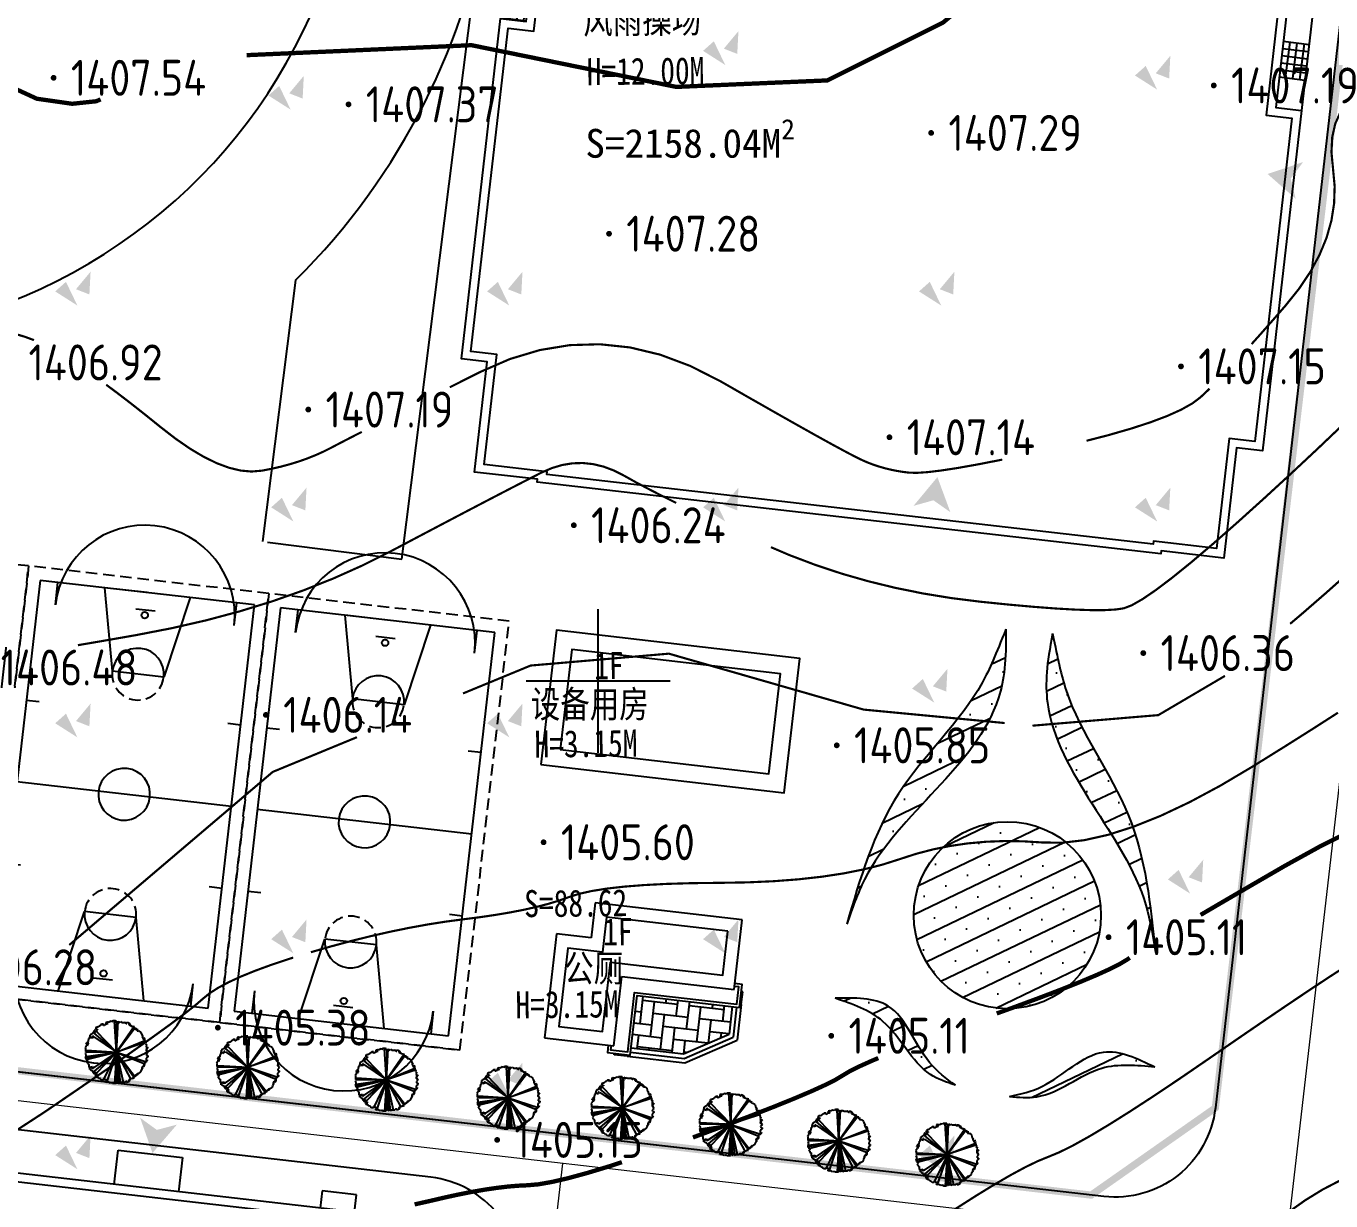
# Model space of a CAD drawing. Extents: x -2226 to 12369489, y -12501589 to 2275.
# Drawn here: x 5663692.3 to 5663782.9, y -6547943.5 to -6547861.9 of the extents above; entities that cross this region are included whole.
import ezdxf
from ezdxf.enums import TextEntityAlignment as Align

# ---------------------------------------------------------------- set-up
doc = ezdxf.new("R2010")
doc.units = 0
doc.header["$LTSCALE"] = 1000
doc.header["$MEASUREMENT"] = 0
doc.linetypes.add('DASHDOT2', pattern=[0.5, 0.25, -0.125, 0, -0.125])
doc.linetypes.add('DASHED', pattern=[1.2, 0.8, -0.4])
doc.layers.get('0').update_dxf_attribs({"linetype": 'CONTINUOUS'})
for name, color, linetype in [('0-road', 33, 'CONTINUOUS'), ('0-tree', 93, 'CONTINUOUS'), ('003规划景观', 90, 'CONTINUOUS'), ('GN-草地', 7, 'CONTINUOUS'), ('JZ', 2, 'CONTINUOUS'), ('PUB_DIM', 3, 'CONTINUOUS'), ('PUB_TEXT', 7, 'CONTINUOUS'), ('WALL', 2, 'CONTINUOUS'), ('体育块', 117, 'CONTINUOUS'), ('台阶', 33, 'CONTINUOUS'), ('周边地形图', 8, 'CONTINUOUS'), ('围栏', 7, 'CONTINUOUS'), ('建筑轮廓', 2, 'CONTINUOUS'), ('规划道路', 7, 'CONTINUOUS'), ('车行道', 5, 'CONTINUOUS'), ('铺地', 25, 'CONTINUOUS')]:
    doc.layers.add(name, color=color, linetype=linetype)
doc.layers.add('道路红线', color=1, linetype='CONTINUOUS', lineweight=0)
doc.styles.add('HT', font='simhei.ttf', dxfattribs={"width": 0.8})
doc.styles.get("Standard").update_dxf_attribs({"font": 'GBENOR', "bigfont": 'GBCBIG'})
doc.linetypes.add('FENCELINE2', pattern='A,0.25,-0.1,[132,ltypeshp.shx,S=0.1,R=0,X=-0.1,Y=0],-0.1,1', length=1.45)
pattern_1 = [(25.637433357, (3739846.3389, -10710123.4352), (-0.7212148999, 1.50277121803), []), (25.637433357, (3739847.4509, -10710123.826), (-0.7212148999, 1.50277121803), [0, -1.666875])]

# ---------------------------------------------------------------- blocks, each defined once
blk = doc.blocks.new('gc090')
for points in [[(1.067, 1.447, 0, 1, 0), (0.52, 0.049, 1, 1, 0)], [(-1.016, 0.411, 1, 0, 0), (0.151, -0.902, 0, 0, 0)]]:
    blk.add_lwpolyline(points, format="xyseb")
blk = doc.blocks.new('WERRWW')
at = {"layer": '体育块', "color": 95}
for p, q in [((4883255, -5521972), (4883255, -5351963)), ((4873495, -5503673), (4873495, -5521972)), ((4873845, -5521972), (4883255, -5521972))]:
    blk.add_line(p, q, dxfattribs=at)
for radius, end in [(47658, 321.98699), (37898, 0.17542)]:
    blk.add_arc((4835947, -5474323), radius, 179.82458, end, dxfattribs=at)
blk = doc.blocks.new('AWWEEE')
at = {"layer": 'WALL', "color": 6, "ltscale": 10}
for p, q in [((3857877, -5594772), (3857877, -5593572)), ((3857877, -5593572), (3859977, -5593572)), ((3859977, -5593572), (3859977, -5594772)), ((3841077, -5603772), (3839877, -5603772)), ((3839877, -5603772), (3839877, -5606172)), ((3839877, -5606172), (3841077, -5606172)), ((3838677, -5620572), (3838677, -5616072)), ((3838677, -5616072), (3841077, -5616072)), ((3841077, -5620572), (3838677, -5620572))]:
    blk.add_line(p, q, dxfattribs=at)
at = {"layer": 'WALL', "ltscale": 10}
for points in [[(3841077, -5628972), (3866877, -5628972), (3866877, -5594772), (3841077, -5594772)], [(3841677, -5628372), (3866277, -5628372), (3866277, -5595372), (3841677, -5595372)]]:
    blk.add_lwpolyline(points, close=True, dxfattribs=at)
at = {"layer": 'WALL', "color": 6, "ltscale": 10}
blk.add_lwpolyline([(3866877, -5611572), (3868077, -5611572), (3868077, -5613972), (3866877, -5613972)], dxfattribs=at)
blk = doc.blocks.new('SSS')
at = {"layer": '体育块', "color": 7, "linetype": 'DASHED'}
for p, q in [((4171692, -5454047), (4167957, -5483814)), ((4188361, -5456139), (4171692, -5454047)), ((4184626, -5485905), (4188361, -5456139)), ((4184626, -5485905), (4167957, -5483814)), ((4167957, -5483814), (4184626, -5485905))]:
    blk.add_line(p, q, dxfattribs=at)
at = {"layer": '体育块', "color": 7, "linetype": 'ByBlock'}
for p, q in [((4172473, -5455052), (4168962, -5483033)), ((4187356, -5456920), (4172473, -5455052)), ((4183845, -5484900), (4187356, -5456920)), ((4179095, -5457092), (4180435, -5457260)), ((4180991, -5461866), (4177419, -5461417)), ((4172320, -5463499), (4171427, -5463387)), ((4186310, -5465254), (4185417, -5465142)), ((4185601, -5470910), (4170717, -5469042)), ((4170008, -5474698), (4170901, -5474810)), ((4183998, -5476453), (4184891, -5476565)), ((4178899, -5478535), (4175327, -5478087)), ((4168962, -5483033), (4183845, -5484900)), ((4175883, -5482692), (4177223, -5482860))]:
    blk.add_line(p, q, dxfattribs=at)
at = {"layer": '体育块', "color": 7}
for p, q in [((4173517, -5456770), (4173713, -5455208)), ((4179914, -5455986), (4176938, -5455612)), ((4176938, -5455612), (4177419, -5461417)), ((4182891, -5456359), (4180991, -5461866)), ((4185920, -5458327), (4186116, -5456764)), ((4173427, -5483593), (4175327, -5478087)), ((4179380, -5484340), (4178899, -5478535)), ((4170398, -5481625), (4170202, -5483188)), ((4182801, -5483182), (4182605, -5484745))]:
    blk.add_line(p, q, dxfattribs=at)
at = {"layer": '体育块', "color": 7, "linetype": 'ByBlock'}
for centre in [(4179718, -5457549), (4176600, -5482404)]:
    blk.add_circle(centre, 225, dxfattribs=at)
at = {"layer": '体育块', "color": 7}
for centre, start, end in [((4179718, -5457549), 172.84804, 352.84804), ((4176600, -5482404), 352.84804, 172.84804)]:
    blk.add_arc(centre, 6250, start, end, dxfattribs=at)
at = {"layer": '体育块', "color": 7, "linetype": 'DASHED'}
for centre, start, end in [((4179205, -5461641), 352.84804, 172.84804), ((4177113, -5478311), 172.84804, 352.84804)]:
    blk.add_arc(centre, 1800, start, end, dxfattribs=at)
at = {"layer": '体育块', "color": 7, "linetype": 'ByBlock'}
for centre, start, end in [((4179205, -5461641), 172.84804, 352.84804), ((4178159, -5469976), 82.84804, 262.84804), ((4178159, -5469976), 262.84804, 82.84804), ((4177113, -5478311), 352.84804, 172.84804)]:
    blk.add_arc(centre, 1800, start, end, dxfattribs=at)
blk = doc.blocks.new('SEERRR')
at = {"layer": 'JZ'}
for p, q in [((4674631, -5888671), (4664341, -5888671)), ((4664341, -5888671), (4664341, -5891101)), ((4674631, -5893531), (4674631, -5888671)), ((4664341, -5891101), (4661911, -5891101)), ((4661911, -5891101), (4661911, -5898391)), ((4666771, -5898391), (4666771, -5893531)), ((4666771, -5893531), (4674631, -5893531)), ((4661911, -5898391), (4666771, -5898391))]:
    blk.add_line(p, q, dxfattribs=at)
at = {"layer": 'JZ', "linetype": 'Continuous'}
blk.add_line((4666771, -5894731), (4666777, -5894731), dxfattribs=at)
at = {"layer": 'JZ', "flags": 128}
blk.add_lwpolyline([(4673731, -5889571), (4665241, -5889571), (4665241, -5892001), (4662811, -5892001), (4662811, -5897491), (4665871, -5897491), (4665871, -5892631), (4673731, -5892631)], close=True, dxfattribs=at)
for points in [[(4666371, -5898391), (4666371, -5898891), (4667971, -5898891), (4667971, -5894731), (4675131, -5894731), (4675131, -5893131), (4674631, -5893131)], [(4666571, -5898391), (4666571, -5898691), (4667771, -5898691), (4667771, -5894531), (4674931, -5894531), (4674931, -5893331), (4674631, -5893331)]]:
    blk.add_lwpolyline(points, dxfattribs=at)
at = {"layer": '台阶', "linetype": 'Continuous', "ltscale": 5}
for p, q in [((4675231, -5893631), (4675131, -5893631)), ((4675231, -5893831), (4675131, -5893831)), ((4666871, -5898991), (4666871, -5898891)), ((4667071, -5898991), (4667071, -5898891))]:
    blk.add_line(p, q, dxfattribs=at)
at = {"layer": '铺地', "linetype": 'Continuous'}
for p, q in [((4675231, -5894531), (4675231, -5893631)), ((4675231, -5894531), (4675231, -5897006)), ((4674631, -5894731), (4674631, -5896659)), ((4674931, -5894731), (4674931, -5896833)), ((4667771, -5898991), (4666871, -5898991)), ((4667771, -5898991), (4671792, -5898991)), ((4667971, -5898391), (4671631, -5898391)), ((4667971, -5898691), (4671711, -5898691))]:
    blk.add_line(p, q, dxfattribs=at)
at = {"layer": '铺地', "linetype": 'Continuous', "ltscale": 5}
for p, q in [((4666777, -5894210), (4666771, -5894210)), ((4668403, -5896648), (4668403, -5894731)), ((4670841, -5895023), (4668403, -5895023)), ((4669215, -5897461), (4669215, -5895023)), ((4670028, -5895023), (4670028, -5894731)), ((4670841, -5895835), (4670841, -5894731)), ((4671654, -5896648), (4671654, -5894731)), ((4674092, -5895023), (4671654, -5895023)), ((4672467, -5897461), (4672467, -5895023)), ((4673279, -5895023), (4673279, -5894731)), ((4674092, -5895835), (4674092, -5894731)), ((4668403, -5895835), (4667971, -5895835)), ((4671654, -5895835), (4669215, -5895835)), ((4670028, -5898274), (4670028, -5895835)), ((4674631, -5895835), (4672467, -5895835)), ((4673279, -5897440), (4673279, -5895835)), ((4669215, -5896648), (4667971, -5896648)), ((4672467, -5896648), (4670028, -5896648)), ((4670841, -5898391), (4670841, -5896648)), ((4671631, -5898391), (4674631, -5896659)), ((4671711, -5898691), (4674931, -5896833)), ((4671792, -5898991), (4675231, -5897006)), ((4674631, -5896648), (4673279, -5896648)), ((4674092, -5896970), (4674092, -5896648)), ((4666777, -5897461), (4666771, -5897461)), ((4670028, -5897461), (4667971, -5897461)), ((4668403, -5898391), (4668403, -5897461)), ((4670841, -5898274), (4668403, -5898274)), ((4669215, -5898391), (4669215, -5898274)), ((4673242, -5897461), (4670841, -5897461)), ((4671654, -5898378), (4671654, -5897461)), ((4671835, -5898274), (4671654, -5898274))]:
    blk.add_line(p, q, dxfattribs=at)
blk = doc.blocks.new('wqeqweq')
at = {"layer": '0-tree', "color": 76}
for p, q in [((163492, -122352), (163430, -122465)), ((163533, -122269), (163492, -122352)), ((163513, -122372), (163585, -122331)), ((163585, -122259), (163533, -122269)), ((163533, -122455), (163647, -122279)), ((163585, -122331), (163585, -122259)), ((163647, -122352), (163595, -122362)), ((163647, -122104), (163626, -122207)), ((163626, -122207), (163647, -122166)), ((163688, -122042), (163647, -122104)), ((163647, -122166), (163709, -122176)), ((163647, -122279), (165084, -123763)), ((163730, -122290), (163647, -122352)), ((163761, -122228), (163657, -122238)), ((163657, -122238), (163657, -122269)), ((163657, -122269), (163657, -122290)), ((163657, -122290), (163730, -122290)), ((163761, -122042), (163688, -122042)), ((163709, -122176), (163771, -122187)), ((163812, -122021), (163761, -122042)), ((163771, -122187), (163761, -122228)), ((163905, -121939), (163812, -122021)), ((163967, -121939), (163905, -121939)), ((164050, -121836), (163967, -121908)), ((163967, -121908), (163967, -121939)), ((164143, -121836), (164050, -121836)), ((164184, -121836), (164143, -121836)), ((164163, -121856), (164184, -121836)), ((164174, -121929), (164163, -121856)), ((164246, -121918), (164174, -121929)), ((164266, -121877), (164246, -121918)), ((164380, -121836), (164266, -121877)), ((164421, -121681), (164339, -121702)), ((164339, -121702), (164339, -121784)), ((164339, -121784), (164390, -121784)), ((164421, -121856), (164380, -121836)), ((164390, -121784), (164411, -121753)), ((164411, -121753), (164442, -121815)), ((164483, -121702), (164421, -121681)), ((164442, -121815), (164421, -121825)), ((164421, -121825), (164421, -121856)), ((164545, -121691), (164483, -121702)), ((164638, -121629), (164545, -121691)), ((164741, -121650), (164638, -121629)), ((164762, -121681), (164741, -121650)), ((164803, -121609), (164762, -121681)), ((164855, -121598), (164803, -121609)), ((164979, -121598), (164855, -121598)), ((165084, -123763), (164948, -121609)), ((164948, -121609), (164969, -121650)), ((164969, -121650), (165031, -121660)), ((165062, -121609), (164979, -121598)), ((165031, -121660), (165062, -121691)), ((165041, -121640), (165062, -121609)), ((165041, -121691), (165041, -121640)), ((165092, -121681), (165041, -121691)), ((165062, -121691), (165092, -121691)), ((165084, -123763), (165185, -121629)), ((165092, -121691), (165084, -123763)), ((166311, -121991), (165084, -123763)), ((165084, -123763), (166383, -122063)), ((165123, -121660), (165092, -121681)), ((165154, -121691), (165123, -121660)), ((165144, -121733), (165154, -121691)), ((165185, -121629), (165258, -121681)), ((165258, -121681), (165196, -121702)), ((165196, -121702), (165247, -121712)), ((165247, -121712), (165330, -121671)), ((165330, -121671), (165351, -121650)), ((165351, -121650), (165454, -121702)), ((165454, -121702), (165516, -121702)), ((165516, -121702), (165536, -121702)), ((165536, -121702), (165660, -121702)), ((165722, -121753), (165640, -121681)), ((165640, -121681), (165733, -121753)), ((165660, -121702), (165722, -121753)), ((165733, -121753), (165753, -121774)), ((165753, -121774), (165805, -121774)), ((165805, -121774), (165784, -121691)), ((165784, -121691), (165857, -121712)), ((165857, -121712), (165980, -121774)), ((166032, -121898), (165929, -121794)), ((165929, -121794), (165960, -121877)), ((165960, -121877), (166063, -121918)), ((165980, -121774), (166032, -121898)), ((166063, -121918), (166177, -121980)), ((166177, -121980), (166197, -121960)), ((166197, -121960), (166311, -121991)), ((166301, -122032), (166228, -121970)), ((166228, -121970), (166228, -122021)), ((166228, -122021), (166311, -122104)), ((166332, -122094), (166301, -122032)), ((166311, -122104), (166435, -122187)), ((166466, -122166), (166332, -122094)), ((166383, -122063), (166383, -122145)), ((166383, -122145), (166466, -122187)), ((166435, -122187), (166528, -122279)), ((166486, -122197), (166466, -122166)), ((166466, -122187), (166559, -122248)), ((166569, -122218), (166486, -122197)), ((166528, -122279), (166600, -122310)), ((166559, -122248), (166569, -122218)), ((166600, -122310), (166631, -122290)), ((166631, -122290), (166776, -122403)), ((162996, -123115), (162976, -123208)), ((162976, -123208), (162986, -123177)), ((162986, -123177), (163162, -123136)), ((163120, -123033), (162996, -123115)), ((163162, -123136), (163038, -123167)), ((163038, -123167), (163110, -123208)), ((163058, -123260), (163048, -123353)), ((163100, -123239), (163058, -123239)), ((163058, -123239), (163058, -123260)), ((163110, -123208), (163100, -123239)), ((163141, -122868), (163120, -122991)), ((163120, -122991), (163120, -123033)), ((163244, -122806), (163141, -122826)), ((163141, -122826), (163141, -122868)), ((163244, -122713), (163193, -122713)), ((163193, -122713), (163244, -122806)), ((163203, -122744), (163306, -122672)), ((163224, -122682), (163203, -122744)), ((163275, -122579), (163224, -122579)), ((163224, -122579), (163224, -122682)), ((163244, -122775), (163244, -122713)), ((163317, -122517), (163275, -122579)), ((163306, -122672), (163327, -122754)), ((163399, -122475), (163317, -122517)), ((163327, -122754), (163409, -122775)), ((163430, -122465), (163399, -122475)), ((163409, -122775), (163451, -122702)), ((163451, -122651), (163420, -122630)), ((163420, -122630), (163440, -122713)), ((163440, -122713), (163513, -122702)), ((163451, -122702), (163451, -122651)), ((163554, -122434), (163513, -122372)), ((163513, -122702), (165084, -123763)), ((165084, -123763), (163533, -122455)), ((163585, -122393), (163554, -122434)), ((163595, -122362), (163585, -122393)), ((165084, -123763), (167044, -122971)), ((167147, -123084), (165084, -123763)), ((166776, -122403), (166807, -122527)), ((166807, -122527), (166910, -122692)), ((166910, -122692), (166858, -122672)), ((166858, -122672), (166858, -122692)), ((166858, -122692), (166899, -122795)), ((166899, -122795), (166920, -122816)), ((166920, -122816), (166982, -122754)), ((166972, -122899), (166930, -122785)), ((167044, -122971), (166972, -122899)), ((166982, -122754), (167013, -122806)), ((167013, -122806), (167034, -122878)), ((167034, -122878), (167044, -123002)), ((167044, -123002), (167065, -123084)), ((167065, -123084), (167127, -123095)), ((167127, -123105), (167085, -123198)), ((167085, -123198), (167127, -123229)), ((167127, -123095), (167147, -123084)), ((167127, -123229), (167168, -123249)), ((167168, -123249), (167137, -123373)), ((162996, -123363), (162893, -123476)), ((162893, -123476), (162924, -123507)), ((162893, -123837), (162934, -123879)), ((162955, -124095), (162914, -124064)), ((162914, -124064), (162934, -124157)), ((162924, -123507), (162924, -123631)), ((162924, -123631), (162924, -123703)), ((162924, -123703), (162986, -123641)), ((162934, -123879), (162965, -123951)), ((162934, -124157), (162945, -124250)), ((162955, -123786), (162945, -123755)), ((162955, -124023), (162945, -124075)), ((162945, -124075), (162976, -124075)), ((165084, -123763), (162955, -123786)), ((165084, -123763), (162955, -124188)), ((162965, -123951), (162955, -123992)), ((162955, -123992), (162955, -124023)), ((162955, -124147), (162955, -124095)), ((162955, -124188), (162955, -124147)), ((163017, -123270), (162976, -123322)), ((162976, -123322), (162996, -123363)), ((162976, -124075), (165084, -123763)), ((162986, -123641), (165084, -123763)), ((163048, -123353), (163017, -123270)), ((165041, -123788), (163065, -124290)), ((163513, -124849), (165084, -123788)), ((165084, -123788), (163533, -125096)), ((163647, -125272), (165084, -123788)), ((165106, -123778), (164211, -125622)), ((165078, -123825), (164426, -125734)), ((165084, -123788), (164948, -125942)), ((165092, -125860), (165084, -123788)), ((165084, -123788), (165185, -125922)), ((166311, -125561), (165084, -123788)), ((165084, -123788), (166383, -125488)), ((167147, -124467), (165084, -123788)), ((165084, -123788), (167044, -124580)), ((165087, -123778), (165534, -125864)), ((165087, -123797), (166056, -125631)), ((165087, -123806), (165339, -125883)), ((167137, -123373), (167158, -123425)), ((167168, -123538), (167137, -123662)), ((167137, -123662), (167168, -123672)), ((167158, -123425), (167168, -123538)), ((167261, -123796), (167158, -123889)), ((167158, -123889), (167168, -123992)), ((167281, -123445), (167168, -123590)), ((167168, -123672), (167178, -123559)), ((167168, -123590), (167189, -123672)), ((167168, -123992), (167261, -124013)), ((167261, -124085), (167168, -124168)), ((167178, -123456), (167281, -123445)), ((167178, -123559), (167178, -123456)), ((167189, -123672), (167261, -123796)), ((167261, -124013), (167261, -124085)), ((162945, -124250), (163017, -124261)), ((163027, -124384), (162996, -124405)), ((162996, -124405), (163058, -124488)), ((163017, -124261), (163079, -124281)), ((163058, -124395), (163027, -124384)), ((163089, -124291), (163048, -124302)), ((163048, -124302), (163058, -124395)), ((163058, -124488), (163069, -124570)), ((163069, -124570), (163100, -124570)), ((163079, -124281), (163089, -124291)), ((163100, -124570), (163141, -124601)), ((163141, -124601), (163151, -124642)), ((163151, -124642), (163151, -124735)), ((163151, -124735), (163162, -124818)), ((163162, -124818), (163358, -124807)), ((163224, -124869), (163203, -124807)), ((163203, -124807), (163306, -124880)), ((163224, -124972), (163224, -124869)), ((163275, -124972), (163224, -124972)), ((163317, -125034), (163275, -124972)), ((163306, -124880), (163327, -124797)), ((163399, -125076), (163317, -125034)), ((163327, -124797), (163409, -124776)), ((163358, -124807), (163337, -124880)), ((163409, -124776), (163451, -124849)), ((163420, -124921), (163440, -124838)), ((163451, -124900), (163420, -124921)), ((163440, -124838), (163513, -124849)), ((163451, -124849), (163451, -124900)), ((166776, -125148), (166807, -125024)), ((166807, -125024), (166910, -124859)), ((166858, -124859), (166899, -124756)), ((166910, -124859), (166858, -124880)), ((166858, -124880), (166858, -124859)), ((166899, -124756), (166920, -124735)), ((166920, -124735), (166982, -124797)), ((166972, -124653), (166930, -124766)), ((167044, -124580), (166972, -124653)), ((166982, -124797), (167013, -124745)), ((167013, -124745), (167034, -124673)), ((167034, -124673), (167044, -124549)), ((167044, -124549), (167065, -124467)), ((167065, -124467), (167127, -124457)), ((167137, -124446), (167096, -124426)), ((167096, -124426), (167096, -124488)), ((167127, -124457), (167147, -124467)), ((167168, -124168), (167137, -124178)), ((167137, -124178), (167137, -124343)), ((167137, -124343), (167158, -124343)), ((167178, -124415), (167137, -124446)), ((167158, -124343), (167220, -124312)), ((167220, -124312), (167178, -124415)), ((163430, -125086), (163399, -125076)), ((163492, -125199), (163430, -125086)), ((163533, -125282), (163492, -125199)), ((163554, -125117), (163513, -125179)), ((163513, -125179), (163585, -125220)), ((163533, -125096), (163647, -125272)), ((163585, -125292), (163533, -125282)), ((163585, -125158), (163554, -125117)), ((163595, -125189), (163585, -125158)), ((163585, -125220), (163585, -125292)), ((163647, -125199), (163595, -125189)), ((163647, -125447), (163626, -125344)), ((163626, -125344), (163647, -125385)), ((163730, -125261), (163647, -125199)), ((163647, -125385), (163709, -125375)), ((163688, -125509), (163647, -125447)), ((163657, -125282), (163657, -125261)), ((163657, -125261), (163730, -125261)), ((163657, -125313), (163657, -125282)), ((163761, -125323), (163657, -125313)), ((163761, -125509), (163688, -125509)), ((163709, -125375), (163771, -125365)), ((163771, -125365), (163761, -125323)), ((163812, -125530), (163761, -125509)), ((163905, -125612), (163812, -125530)), ((163967, -125612), (163905, -125612)), ((163967, -125643), (163967, -125612)), ((164050, -125715), (163967, -125643)), ((164143, -125715), (164050, -125715)), ((164184, -125715), (164143, -125715)), ((164174, -125623), (164163, -125695)), ((164163, -125695), (164184, -125715)), ((164246, -125633), (164174, -125623)), ((164266, -125674), (164246, -125633)), ((164380, -125715), (164266, -125674)), ((164339, -125850), (164339, -125767)), ((164339, -125767), (164390, -125767)), ((164421, -125870), (164339, -125850)), ((164421, -125695), (164380, -125715)), ((164390, -125767), (164411, -125798)), ((164411, -125798), (164442, -125736)), ((164421, -125726), (164421, -125695)), ((164442, -125736), (164421, -125726)), ((164483, -125850), (164421, -125870)), ((164545, -125860), (164483, -125850)), ((164638, -125922), (164545, -125860)), ((164741, -125901), (164638, -125922)), ((164762, -125870), (164741, -125901)), ((164803, -125942), (164762, -125870)), ((164855, -125953), (164803, -125942)), ((164979, -125953), (164855, -125953)), ((164948, -125942), (164969, -125901)), ((164969, -125901), (165031, -125891)), ((165062, -125942), (164979, -125953)), ((165031, -125891), (165062, -125860)), ((165092, -125870), (165041, -125860)), ((165041, -125860), (165041, -125911)), ((165041, -125911), (165062, -125942)), ((165062, -125860), (165092, -125860)), ((165123, -125891), (165092, -125870)), ((165154, -125860), (165123, -125891)), ((165144, -125819), (165154, -125860)), ((165185, -125922), (165258, -125870)), ((165196, -125850), (165247, -125839)), ((165258, -125870), (165196, -125850)), ((165247, -125839), (165330, -125880)), ((165330, -125880), (165351, -125901)), ((165351, -125901), (165454, -125850)), ((165454, -125850), (165516, -125850)), ((165516, -125850), (165536, -125850)), ((165536, -125850), (165660, -125850)), ((165722, -125798), (165640, -125870)), ((165640, -125870), (165733, -125798)), ((165660, -125850), (165722, -125798)), ((165733, -125798), (165753, -125777)), ((165753, -125777), (165805, -125777)), ((165805, -125777), (165784, -125860)), ((165784, -125860), (165857, -125839)), ((165857, -125839), (165980, -125777)), ((166032, -125653), (165929, -125757)), ((165929, -125757), (165960, -125674)), ((165960, -125674), (166063, -125633)), ((165980, -125777), (166032, -125653)), ((166063, -125633), (166177, -125571)), ((166177, -125571), (166197, -125592)), ((166197, -125592), (166311, -125561)), ((166228, -125530), (166311, -125447)), ((166301, -125519), (166228, -125581)), ((166228, -125581), (166228, -125530)), ((166332, -125457), (166301, -125519)), ((166311, -125447), (166435, -125365)), ((166466, -125385), (166332, -125457)), ((166383, -125406), (166466, -125365)), ((166383, -125488), (166383, -125406)), ((166435, -125365), (166528, -125272)), ((166466, -125365), (166559, -125303)), ((166486, -125354), (166466, -125385)), ((166569, -125334), (166486, -125354)), ((166528, -125272), (166600, -125241)), ((166559, -125303), (166569, -125334)), ((166600, -125241), (166631, -125261)), ((166631, -125261), (166776, -125148))]:
    blk.add_line(p, q, dxfattribs=at)
for centre, radius in [((165078, -123769), 85.9), ((165069, -123732), 75.1), ((165056, -123787), 34.9), ((165106, -123778), 75.1), ((165083, -123767), 42.8)]:
    blk.add_circle(centre, radius, dxfattribs=at)

msp = doc.modelspace()

# ---------------------------------------------------------------- hatches: boundary and pattern name
at = {"layer": 'GN-草地'}
h = msp.add_hatch(dxfattribs=at)
h.set_pattern_fill('LZX_PAT003', color=8, scale=4, angle=353, style=0)
h.set_pattern_definition([(353, (5657629.2998, -6541699.9984), (0.30467336, 2.4813654), []), (353, (5657629.3607, -6541699.502), (0.6093467, 4.9627308), [2.5, -2.5]), (353, (5657629.4216, -6541699.006), (0.6093467, 4.9627308), [2.5, -2.5]), (353, (5657629.4826, -6541698.5096), (0.6093467, 4.9627308), [2.5, -2.5]), (353, (5657629.5435, -6541698.0133), (0.6093467, 4.9627308), [2.5, -2.5]), (353, (5657629.6654, -6541697.0207), (0.6093467, 4.9627308), [-2.5, 2.5]), (353, (5657629.7263, -6541696.5245), (0.6093467, 4.9627308), [-2.5, 2.5]), (353, (5657629.7873, -6541696.028), (0.6093467, 4.9627308), [-2.5, 2.5]), (353, (5657629.848, -6541695.532), (0.6093467, 4.9627308), [-2.5, 2.5]), (83, (5657629.2998, -6541699.9984), (-2.4813654, 0.30467336), []), (83, (5657629.796, -6541700.0593), (-4.9627308, 0.6093467), [2.5, -2.5]), (83, (5657630.2923, -6541700.12), (-4.9627308, 0.6093467), [2.5, -2.5]), (83, (5657630.7886, -6541700.181), (-4.9627308, 0.6093467), [2.5, -2.5]), (83, (5657631.285, -6541700.242), (-4.9627308, 0.6093467), [2.5, -2.5]), (83, (5657632.2774, -6541700.364), (-4.9627308, 0.6093467), [-2.5, 2.5]), (83, (5657632.7737, -6541700.425), (-4.9627308, 0.6093467), [-2.5, 2.5]), (83, (5657633.27, -6541700.486), (-4.9627308, 0.6093467), [-2.5, 2.5]), (83, (5657633.766, -6541700.547), (-4.9627308, 0.6093467), [-2.5, 2.5])])
h.paths.add_polyline_path([(5663785.214, -6547829.831), (5663783.426, -6547829.626), (5663782.547, -6547837.275), (5663778.176, -6547836.774), (5663778.153, -6547836.972), (5663734.838, -6547832), (5663734.861, -6547831.801), (5663730.489, -6547831.299), (5663731.367, -6547823.649), (5663729.579, -6547823.444), (5663725.222, -6547861.395), (5663727.011, -6547861.6), (5663727.907, -6547853.857), (5663732.272, -6547854.353), (5663732.283, -6547854.254), (5663775.599, -6547859.226), (5663775.587, -6547859.326), (5663779.958, -6547859.827), (5663779.069, -6547867.576), (5663780.857, -6547867.782)])
h.paths.add_polyline_path([(5663759.094, -6547843.158), (5663763.565, -6547843.671), (5663763.052, -6547848.142), (5663758.581, -6547847.629)], flags=16)
h.paths.add_polyline_path([(5663742.453, -6547845.048), (5663737.982, -6547844.535), (5663738.496, -6547840.064), (5663742.966, -6547840.578)], flags=16)
h.paths.add_polyline_path([(5663777.085, -6547845.405), (5663781.555, -6547845.918), (5663781.042, -6547850.389), (5663776.571, -6547849.875)], flags=16)
at = {"layer": 'PUB_DIM'}
for points in [[(5663780.109, -6547872.512), (5663780.97, -6547871.36), (5663778.508, -6547872.19), (5663780.457, -6547873.907)], [(5663755.295, -6547894.856), (5663753.91, -6547895.243), (5663755.572, -6547893.246), (5663756.471, -6547895.684)], [(5663701.354, -6547938.596), (5663700.191, -6547937.751), (5663701.052, -6547940.202), (5663702.744, -6547938.23)]]:
    msp.add_hatch(color=256, dxfattribs=at).paths.add_polyline_path(points)
at = {"layer": '规划道路'}
h = msp.add_hatch(dxfattribs=at)
h.set_pattern_fill('SACNCR', color=60, scale=0.7, angle=-19.36257, style=0)
h.set_pattern_definition(pattern_1)
edge = h.paths.add_edge_path()
edge.add_spline(control_points=[(5663749.275, -6547924.293), (5663749.643, -6547923.239), (5663751.741, -6547917.235), (5663759.674, -6547912.549), (5663760.364, -6547905.95), (5663760.325, -6547903.819)], knot_values=[2.369562, 2.369562, 2.369562, 2.369562, 7.784216, 33.211153, 39.912203, 39.912203, 39.912203, 39.912203], degree=3, periodic=0)
edge.add_spline(control_points=[(5663760.325, -6547903.819), (5663759.631, -6547905.526), (5663758.019, -6547909.557), (5663752.044, -6547914.816), (5663750.2, -6547921.125), (5663749.275, -6547924.293)], knot_values=[2.41485, 2.41485, 2.41485, 2.41485, 7.876807, 23.542802, 39.341423, 39.341423, 39.341423, 39.341423], degree=3, periodic=0)
edge = h.paths.add_edge_path()
edge.add_spline(control_points=[(5663770.711, -6547926.262), (5663770.378, -6547922.978), (5663769.715, -6547916.438), (5663764.797, -6547910.179), (5663763.946, -6547905.923), (5663763.575, -6547904.117)], knot_values=[2.41485, 2.41485, 2.41485, 2.41485, 18.213471, 33.879466, 39.341423, 39.341423, 39.341423, 39.341423], degree=3, periodic=0)
edge.add_spline(control_points=[(5663763.575, -6547904.117), (5663763.149, -6547906.206), (5663762.625, -6547912.82), (5663769.572, -6547918.872), (5663770.541, -6547925.158), (5663770.711, -6547926.262)], knot_values=[2.369562, 2.369562, 2.369562, 2.369562, 9.070611, 34.497549, 39.912203, 39.912203, 39.912203, 39.912203], degree=3, periodic=0)
edge = h.paths.add_edge_path()
edge.add_spline(control_points=[(5663756.82, -6547935.498), (5663756.184, -6547935.017), (5663754.258, -6547933.557), (5663752.969, -6547929.351), (5663749.828, -6547929.424), (5663748.466, -6547929.455)], knot_values=[0, 0, 0, 0, 2.390706, 7.253079, 10.977382, 10.977382, 10.977382, 10.977382], degree=3, periodic=0)
edge.add_spline(control_points=[(5663748.466, -6547929.455), (5663749.669, -6547929.862), (5663752.482, -6547930.813), (5663754.015, -6547934.522), (5663756.211, -6547935.286), (5663756.82, -6547935.498)], knot_values=[0, 0, 0, 0, 3.690019, 8.629061, 10.522272, 10.522272, 10.522272, 10.522272], degree=3, periodic=0)
edge = h.paths.add_edge_path()
edge.add_spline(control_points=[(5663760.576, -6547936.273), (5663761.218, -6547936.331), (5663763.533, -6547936.542), (5663766.461, -6547933.798), (5663769.416, -6547934.093), (5663770.679, -6547934.219)], knot_values=[0, 0, 0, 0, 1.89321, 6.832252, 10.522272, 10.522272, 10.522272, 10.522272], degree=3, periodic=0)
edge.add_spline(control_points=[(5663770.679, -6547934.219), (5663769.451, -6547933.628), (5663766.621, -6547932.264), (5663763.71, -6547935.563), (5663761.353, -6547936.097), (5663760.576, -6547936.273)], knot_values=[0, 0, 0, 0, 3.724303, 8.586676, 10.977382, 10.977382, 10.977382, 10.977382], degree=3, periodic=0)
at = {"layer": '规划道路', "true_color": 0xa115b7}
h = msp.add_hatch(dxfattribs=at)
h.set_pattern_fill('SACNCR', color=202, scale=0.7, angle=-19.36257, style=0)
h.set_pattern_definition(pattern_1)
h.paths.add_polyline_path([(5663766.562, -6547925.838, 1), (5663754.297, -6547921.528, 1)])

# ---------------------------------------------------------------- linework, layer by layer
at = {"layer": '0-road', "color": 7}
msp.add_lwpolyline([(5663785.214, -6547829.831), (5663780.857, -6547867.782)], dxfattribs=at)
at = {"layer": '003规划景观', "linetype": 'Continuous'}
msp.add_circle((5663760.43, -6547923.683), 6.5, dxfattribs=at)
for points, knots in [([(5663760.325, -6547903.819), (5663760.364, -6547905.95), (5663759.674, -6547912.549), (5663751.741, -6547917.235), (5663749.643, -6547923.239), (5663749.275, -6547924.293)], [2.369562, 2.369562, 2.369562, 2.369562, 9.070611, 34.497549, 39.912203, 39.912203, 39.912203, 39.912203]), ([(5663760.325, -6547903.819), (5663759.631, -6547905.526), (5663758.019, -6547909.557), (5663752.044, -6547914.816), (5663750.2, -6547921.125), (5663749.275, -6547924.293)], [2.41485, 2.41485, 2.41485, 2.41485, 7.876807, 23.542802, 39.341423, 39.341423, 39.341423, 39.341423]), ([(5663763.575, -6547904.117), (5663763.149, -6547906.206), (5663762.625, -6547912.82), (5663769.572, -6547918.872), (5663770.541, -6547925.158), (5663770.711, -6547926.262)], [2.369562, 2.369562, 2.369562, 2.369562, 9.070611, 34.497549, 39.912203, 39.912203, 39.912203, 39.912203]), ([(5663763.575, -6547904.117), (5663763.946, -6547905.923), (5663764.797, -6547910.179), (5663769.715, -6547916.438), (5663770.378, -6547922.978), (5663770.711, -6547926.262)], [2.41485, 2.41485, 2.41485, 2.41485, 7.876807, 23.542802, 39.341423, 39.341423, 39.341423, 39.341423]), ([(5663756.82, -6547935.498), (5663756.184, -6547935.017), (5663754.258, -6547933.557), (5663752.969, -6547929.351), (5663749.828, -6547929.424), (5663748.466, -6547929.455)], [0, 0, 0, 0, 2.390706, 7.253079, 10.977382, 10.977382, 10.977382, 10.977382]), ([(5663756.82, -6547935.498), (5663756.211, -6547935.286), (5663754.015, -6547934.522), (5663752.482, -6547930.813), (5663749.669, -6547929.862), (5663748.466, -6547929.455)], [0, 0, 0, 0, 1.89321, 6.832252, 10.522272, 10.522272, 10.522272, 10.522272]), ([(5663760.576, -6547936.273), (5663761.353, -6547936.097), (5663763.71, -6547935.563), (5663766.621, -6547932.264), (5663769.451, -6547933.628), (5663770.679, -6547934.219)], [0, 0, 0, 0, 2.390706, 7.253079, 10.977382, 10.977382, 10.977382, 10.977382]), ([(5663760.576, -6547936.273), (5663761.218, -6547936.331), (5663763.533, -6547936.542), (5663766.461, -6547933.798), (5663769.416, -6547934.093), (5663770.679, -6547934.219)], [0, 0, 0, 0, 1.89321, 6.832252, 10.522272, 10.522272, 10.522272, 10.522272])]:
    msp.add_open_spline(points, degree=3, knots=knots, dxfattribs=at)
at = {"layer": 'WALL', "ltscale": 10}
msp.add_lwpolyline([(5663728.033, -6547913.22), (5663744.919, -6547915.187), (5663746.007, -6547905.85), (5663729.121, -6547903.883)], close=True, dxfattribs=at)
at = {"layer": 'WALL', "color": 8, "ltscale": 10}
msp.add_lwpolyline([(5663729.364, -6547912.167), (5663743.866, -6547913.856), (5663744.676, -6547906.903), (5663730.174, -6547905.214)], close=True, dxfattribs=at)
at = {"layer": '周边地形图'}
for p, q in [((5663732.002, -6547912.41), (5663732.002, -6547902.41)), ((5663727.002, -6547907.41), (5663737.002, -6547907.41))]:
    msp.add_line(p, q, dxfattribs=at)
for points, const_width in [([(5663737.386, -6547866.141), (5663747.914, -6547865.688), (5663755.966, -6547861.664), (5663762.61, -6547856.113)], 0.3), ([(5663709.367, -6547863.855), (5663723.207, -6547863.241), (5663737.435, -6547866.139)], 0.3), ([(5663707.586, -6547863.934), (5663707.874, -6547863.921)], 0.3), ([(5663707.874, -6547863.921), (5663709.367, -6547863.855)], 0.3), ([(5663691.204, -6547866.124), (5663693.019, -6547866.961), (5663695.473, -6547867.312), (5663697.138, -6547867.136), (5663697.447, -6547867.008)], 0.3), ([(5663777.396, -6547884.003), (5663777.865, -6547883.481), (5663778.774, -6547882.452), (5663779.752, -6547881.33), (5663780.69, -6547880.16), (5663781.477, -6547878.984), (5663782.114, -6547877.804), (5663782.601, -6547876.619), (5663782.939, -6547875.428), (5663783.126, -6547874.234), (5663783.163, -6547873.034), (5663783.051, -6547871.829), (5663782.943, -6547870.677), (5663782.994, -6547869.633), (5663783.205, -6547868.697), (5663783.574, -6547867.871), (5663783.783, -6547867.588)], 0.15), ([(5663664.367, -6547880.743), (5663666.569, -6547881.891), (5663668.114, -6547882.544), (5663669.66, -6547883.064), (5663671.207, -6547883.45), (5663672.756, -6547883.704), (5663674.306, -6547883.823), (5663675.857, -6547883.81), (5663677.41, -6547883.663), (5663678.929, -6547883.463), (5663680.378, -6547883.289), (5663681.758, -6547883.143), (5663683.068, -6547883.023), (5663684.309, -6547882.93), (5663685.48, -6547882.864), (5663686.582, -6547882.825), (5663687.614, -6547882.812), (5663688.593, -6547882.84), (5663689.537, -6547882.921), (5663690.444, -6547883.055), (5663691.316, -6547883.243), (5663692.151, -6547883.484), (5663692.708, -6547883.689)], 0.15), ([(5663692.708, -6547883.689), (5663692.818, -6547883.73)], 0.15), ([(5663721.703, -6547887.004), (5663721.819, -6547886.945), (5663723.799, -6547885.948), (5663725.877, -6547885.043), (5663727.958, -6547884.419), (5663730.041, -6547884.077), (5663732.128, -6547884.016), (5663734.217, -6547884.237), (5663736.309, -6547884.739), (5663738.404, -6547885.523), (5663740.502, -6547886.588), (5663742.493, -6547887.728), (5663744.268, -6547888.739), (5663745.826, -6547889.62), (5663747.168, -6547890.372), (5663748.294, -6547890.994), (5663749.204, -6547891.485), (5663749.897, -6547891.848), (5663750.375, -6547892.08), (5663750.748, -6547892.24), (5663751.13, -6547892.385), (5663751.52, -6547892.514), (5663751.919, -6547892.629), (5663752.326, -6547892.728), (5663752.742, -6547892.813), (5663753.167, -6547892.882), (5663753.6, -6547892.936), (5663754.14, -6547892.95), (5663754.885, -6547892.901), (5663755.835, -6547892.787), (5663756.991, -6547892.61), (5663758.352, -6547892.368), (5663759.918, -6547892.062), (5663760.079, -6547892.029)], 0.15), ([(5663697.836, -6547886.83), (5663698.567, -6547887.373), (5663699.531, -6547888.112), (5663700.542, -6547888.908), (5663701.599, -6547889.76), (5663702.654, -6547890.577), (5663703.658, -6547891.27), (5663704.613, -6547891.838), (5663705.518, -6547892.281), (5663706.372, -6547892.598), (5663707.176, -6547892.791), (5663707.93, -6547892.859), (5663708.634, -6547892.801), (5663709.303, -6547892.672), (5663709.952, -6547892.523), (5663710.58, -6547892.355), (5663711.189, -6547892.168), (5663711.777, -6547891.961), (5663712.345, -6547891.735), (5663712.893, -6547891.49), (5663713.421, -6547891.226), (5663714.036, -6547890.904), (5663714.846, -6547890.485), (5663715.59, -6547890.104)], 0.15), ([(5663765.93, -6547890.722), (5663767.423, -6547890.337), (5663768.998, -6547889.885), (5663770.371, -6547889.437), (5663771.542, -6547888.995), (5663772.511, -6547888.558), (5663773.279, -6547888.126), (5663773.845, -6547887.699), (5663774.344, -6547887.229), (5663774.471, -6547887.103)], 0.15), ([(5663744.005, -6547898.111), (5663745.304, -6547898.667), (5663747.08, -6547899.34), (5663748.895, -6547899.943), (5663750.75, -6547900.476), (5663752.644, -6547900.938), (5663754.578, -6547901.33), (5663756.551, -6547901.652), (5663758.565, -6547901.903), (5663760.499, -6547902.1), (5663762.236, -6547902.256), (5663763.776, -6547902.373), (5663765.118, -6547902.45), (5663766.263, -6547902.488), (5663767.211, -6547902.485), (5663767.962, -6547902.443), (5663768.516, -6547902.361), (5663769.066, -6547902.152), (5663769.808, -6547901.73), (5663770.74, -6547901.095), (5663771.864, -6547900.246), (5663773.179, -6547899.183), (5663774.685, -6547897.907), (5663776.382, -6547896.418), (5663778.27, -6547894.715), (5663780.184, -6547892.956), (5663781.958, -6547891.298), (5663783.592, -6547889.742)], 0.15), ([(5663780.071, -6547903.438), (5663780.858, -6547902.773), (5663782.542, -6547901.31), (5663784.335, -6547899.714), (5663786.131, -6547898.128), (5663787.823, -6547896.691), (5663789.411, -6547895.405), (5663790.894, -6547894.269), (5663792.273, -6547893.283), (5663793.548, -6547892.447), (5663794.718, -6547891.761), (5663795.784, -6547891.226), (5663796.839, -6547890.736), (5663797.973, -6547890.188), (5663798.59, -6547889.881)], 0.15), ([(5663695.871, -6547904.922), (5663697.575, -6547904.631), (5663699.927, -6547904.219), (5663702.393, -6547903.741), (5663704.786, -6547903.193), (5663707.104, -6547902.573), (5663709.348, -6547901.882), (5663711.517, -6547901.121), (5663713.612, -6547900.288), (5663715.633, -6547899.384), (5663717.58, -6547898.41), (5663719.415, -6547897.44), (5663721.1, -6547896.552), (5663722.636, -6547895.745), (5663724.022, -6547895.02), (5663725.259, -6547894.376), (5663726.347, -6547893.813), (5663727.285, -6547893.331), (5663728.074, -6547892.931), (5663728.789, -6547892.62), (5663729.504, -6547892.406), (5663730.221, -6547892.288), (5663730.938, -6547892.267), (5663731.656, -6547892.343), (5663732.376, -6547892.516), (5663733.096, -6547892.785), (5663733.817, -6547893.151), (5663734.601, -6547893.589), (5663735.509, -6547894.071), (5663736.542, -6547894.6), (5663737.431, -6547895.041)], 0.15), ([(5663722.616, -6547908.276), (5663727.318, -6547906.336), (5663736.917, -6547905.511), (5663750.449, -6547909.397), (5663760.243, -6547910.33)], 0.15), ([(5663762.174, -6547910.514), (5663770.917, -6547909.779), (5663775.544, -6547907.055)], 0.15), ([(5663712.05, -6547926.251), (5663713.411, -6547925.859), (5663714.824, -6547925.48), (5663716.205, -6547925.137), (5663717.555, -6547924.83), (5663718.873, -6547924.56), (5663720.16, -6547924.325), (5663721.416, -6547924.127), (5663722.64, -6547923.966), (5663723.811, -6547923.816), (5663724.91, -6547923.654), (5663725.935, -6547923.48), (5663726.887, -6547923.294), (5663727.765, -6547923.095), (5663728.571, -6547922.884), (5663729.303, -6547922.661), (5663729.962, -6547922.426), (5663730.67, -6547922.199), (5663731.549, -6547922.002), (5663732.6, -6547921.833), (5663733.822, -6547921.695), (5663735.216, -6547921.585), (5663736.781, -6547921.505), (5663738.517, -6547921.454), (5663740.425, -6547921.432), (5663742.365, -6547921.4), (5663744.198, -6547921.319), (5663745.924, -6547921.188), (5663747.543, -6547921.007), (5663749.054, -6547920.777), (5663750.459, -6547920.497), (5663751.756, -6547920.167), (5663752.946, -6547919.788), (5663754.095, -6547919.416), (5663755.27, -6547919.109), (5663756.47, -6547918.867), (5663757.696, -6547918.69), (5663758.946, -6547918.577), (5663760.223, -6547918.529), (5663761.524, -6547918.546), (5663762.851, -6547918.628), (5663764.252, -6547918.645), (5663765.776, -6547918.468), (5663767.421, -6547918.098), (5663769.189, -6547917.534), (5663771.08, -6547916.776), (5663773.092, -6547915.825), (5663775.227, -6547914.68), (5663777.485, -6547913.341), (5663779.687, -6547911.97), (5663781.655, -6547910.728), (5663783.39, -6547909.614)], 0.15), ([(5663695.27, -6547925.749), (5663709.402, -6547913.726), (5663715.254, -6547911.313)], 0.15), ([(5663773.851, -6547923.66), (5663775.516, -6547922.684), (5663777.502, -6547921.528), (5663779.732, -6547920.236), (5663782.09, -6547918.934), (5663784.459, -6547917.748), (5663786.838, -6547916.678), (5663789.228, -6547915.724), (5663791.629, -6547914.886), (5663794.039, -6547914.164), (5663796.461, -6547913.558), (5663798.893, -6547913.068), (5663801.182, -6547912.664), (5663803.177, -6547912.317), (5663804.876, -6547912.027), (5663806.28, -6547911.793), (5663808.764, -6547911.329)], 0.3), ([(5663691.209, -6547938.881), (5663693.542, -6547937.363), (5663695.787, -6547935.831), (5663697.785, -6547934.455), (5663699.535, -6547933.234), (5663701.037, -6547932.169), (5663702.292, -6547931.26), (5663703.3, -6547930.507), (5663704.06, -6547929.909), (5663704.572, -6547929.467), (5663705.028, -6547929.098), (5663705.617, -6547928.721), (5663706.341, -6547928.335), (5663707.198, -6547927.94), (5663708.189, -6547927.537), (5663709.314, -6547927.125), (5663710.574, -6547926.704), (5663710.826, -6547926.627)], 0.15), ([(5663759.69, -6547930.507), (5663760.819, -6547930.101), (5663762.588, -6547929.447), (5663764.144, -6547928.853), (5663765.489, -6547928.317), (5663766.622, -6547927.84), (5663767.543, -6547927.422), (5663768.253, -6547927.062), (5663768.751, -6547926.762), (5663768.934, -6547926.641)], 0.3), ([(5663756.805, -6547944.096), (5663758.239, -6547943.18), (5663759.532, -6547942.388), (5663760.685, -6547941.719), (5663761.697, -6547941.174), (5663762.568, -6547940.754), (5663763.3, -6547940.457), (5663764.052, -6547940.144), (5663764.989, -6547939.678), (5663766.108, -6547939.056), (5663767.41, -6547938.28), (5663768.896, -6547937.349), (5663770.566, -6547936.263), (5663772.418, -6547935.023), (5663774.454, -6547933.628), (5663776.488, -6547932.226), (5663778.334, -6547930.962), (5663779.992, -6547929.837), (5663781.462, -6547928.85), (5663782.745, -6547928.003), (5663783.839, -6547927.294)], 0.15), ([(5663738.588, -6547939.121), (5663738.592, -6547939.119), (5663740.693, -6547938.34), (5663742.565, -6547937.631), (5663744.208, -6547936.99), (5663745.621, -6547936.418), (5663746.804, -6547935.916), (5663747.758, -6547935.482), (5663748.482, -6547935.118), (5663748.977, -6547934.822), (5663749.463, -6547934.531), (5663750.163, -6547934.18), (5663751.076, -6547933.769), (5663751.464, -6547933.607)], 0.3), ([(5663719.256, -6547943.771), (5663720.331, -6547943.531), (5663721.354, -6547943.291), (5663722.327, -6547943.08), (5663723.25, -6547942.899), (5663724.124, -6547942.747), (5663724.949, -6547942.626), (5663725.723, -6547942.534), (5663726.448, -6547942.473), (5663727.124, -6547942.441), (5663727.873, -6547942.374), (5663728.817, -6547942.207), (5663729.957, -6547941.941), (5663731.293, -6547941.576), (5663732.824, -6547941.111), (5663733.654, -6547940.84)], 0.3)]:
    msp.add_lwpolyline(points, dxfattribs=dict(at, const_width=const_width))
at = {"layer": '周边地形图', "const_width": 0.2, "flags": 128}
for points in [[(5663694.083, -6547865.507, 1), (5663694.283, -6547865.507, 1)], [(5663774.667, -6547866.038, 1), (5663774.867, -6547866.038, 1)], [(5663714.569, -6547867.352, 1), (5663714.769, -6547867.352, 1)], [(5663755.035, -6547869.335, 1), (5663755.235, -6547869.335, 1)], [(5663732.661, -6547876.337, 1), (5663732.861, -6547876.337, 1)], [(5663772.39, -6547885.553, 1), (5663772.59, -6547885.553, 1)], [(5663711.773, -6547888.554, 1), (5663711.973, -6547888.554, 1)], [(5663752.139, -6547890.479, 1), (5663752.339, -6547890.479, 1)], [(5663730.214, -6547896.591, 1), (5663730.414, -6547896.591, 1)], [(5663769.773, -6547905.47, 1), (5663769.973, -6547905.47, 1)], [(5663708.825, -6547909.763, 1), (5663709.025, -6547909.763, 1)], [(5663748.478, -6547911.88, 1), (5663748.678, -6547911.88, 1)], [(5663728.118, -6547918.613, 1), (5663728.318, -6547918.613, 1)], [(5663767.362, -6547925.21, 1), (5663767.562, -6547925.21, 1)], [(5663705.492, -6547931.494, 1), (5663705.692, -6547931.494, 1)], [(5663748.1, -6547932.057, 1), (5663748.3, -6547932.057, 1)], [(5663724.892, -6547939.29, 1), (5663725.092, -6547939.29, 1)]]:
    msp.add_lwpolyline(points, format="xyb", close=True, dxfattribs=at)
at = {"layer": '周边地形图', "const_width": 0.15}
msp.add_lwpolyline([(5663765.365, -6548065.706, 0.000002), (5663760.886, -6548069.253, 0.000366)], format="xyb", dxfattribs=at)
at = {"layer": '周边地形图', "const_width": 0.15, "flags": 128}
msp.add_lwpolyline([(5663778.965, -6547945.092), (5663779.868, -6547944.372), (5663781.106, -6547943.492), (5663782.327, -6547942.74), (5663783.569, -6547942.094), (5663784.659, -6547941.627)], dxfattribs=at)
at = {"layer": '围栏', "color": 1, "linetype": 'FENCELINE2', "ltscale": 5, "const_width": 0.5}
msp.add_lwpolyline([(5663641.163, -6547706.06), (5663800.129, -6547724.17), (5663774.876, -6547937.068), (5663766.253, -6547943.124), (5663613.293, -6547925.404)], close=True, dxfattribs=at)
at = {"layer": '建筑轮廓'}
for points in [[(5663727.907, -6547853.857), (5663732.272, -6547854.353), (5663732.283, -6547854.254), (5663775.599, -6547859.226), (5663775.587, -6547859.326), (5663779.958, -6547859.827), (5663779.069, -6547867.576), (5663780.857, -6547867.782), (5663778.143, -6547891.426), (5663776.354, -6547891.221), (5663775.476, -6547898.871), (5663771.105, -6547898.369), (5663771.082, -6547898.568), (5663727.767, -6547893.595), (5663727.789, -6547893.396), (5663723.418, -6547892.895), (5663724.296, -6547885.245), (5663722.508, -6547885.04), (5663725.222, -6547861.395), (5663727.011, -6547861.6)], [(5663728.434, -6547854.521), (5663732.799, -6547855.017), (5663732.811, -6547854.918), (5663774.934, -6547859.754), (5663774.923, -6547859.853), (5663779.294, -6547860.355), (5663778.404, -6547868.104), (5663780.193, -6547868.309), (5663777.615, -6547890.762), (5663775.827, -6547890.557), (5663774.949, -6547898.206), (5663770.577, -6547897.705), (5663770.554, -6547897.903), (5663728.431, -6547893.068), (5663728.454, -6547892.869), (5663724.083, -6547892.367), (5663724.961, -6547884.717), (5663723.173, -6547884.512), (5663725.75, -6547862.059), (5663727.538, -6547862.265)]]:
    msp.add_lwpolyline(points, close=True, dxfattribs=at)
at = {"layer": '车行道', "color": 5}
msp.add_line((5663767.123, -6547943.224), (5663627.061, -6547927.145), dxfattribs=at)
msp.add_lwpolyline([(5664178.001, -6547770.708), (5663810.891, -6547728.564, 0.414214), (5663797.601, -6547739.118), (5663774.876, -6547937.068, -0.414214), (5663767.123, -6547943.224), (5663627.061, -6547927.145, 0.410949), (5663614.892, -6547936.696), (5663609.707, -6547977.813, 0.417486), (5663619.366, -6547990.118), (5663713.609, -6548000.937)], format="xyb", dxfattribs=at)
msp.add_lwpolyline([(5663720.388, -6547941.885), (5663626.604, -6547931.118, 0.410949), (5663618.861, -6547937.197), (5663613.675, -6547978.314, 0.417486), (5663619.822, -6547986.144), (5663714.065, -6547996.963, 0.414214), (5663721.818, -6547990.807), (5663726.544, -6547949.637, 0.414214)], format="xyb", close=True, dxfattribs=at)
at = {"layer": '道路红线', "linetype": 'DASHDOT2', "ltscale": 25}
for p, q in [((5663779.81, -6547946.693), (5663626.832, -6547929.132)), ((5663723.805, -6547991.035), (5663729.557, -6547940.924))]:
    msp.add_line(p, q, dxfattribs=at)
msp.add_lwpolyline([(5663777.388, -6547967.795), (5663803.732, -6547738.312, -0.414214), (5663811.485, -6547732.156), (5664177.526, -6547774.177)], format="xyb", dxfattribs=at)

# ---------------------------------------------------------------- block references
at = {"yscale": 0.001000000163912773, "zscale": 0.001}
for name, p, xscale, rotation in [('WERRWW', (5659564.458, -6541809.338), 0.001000000222017758, 352.8118091227137), ('SSS', (5659446.885, -6542487.673), 0.000999999692227982, 0.6031490455917713), ('SSS', (5659463.576, -6542489.589), 0.000999999692227982, 0.6031490455917713), ('SSS', (5659480.267, -6542491.505), 0.000999999692227982, 0.6031490455917713), ('SEERRR', (5659769.487, -6541540.615), 0.00100000027785459, 353.4511819773911), ('AWWEEE', (5669720.361, -6544767.392), 0.00100000027785459, 263.451181977391)]:
    msp.add_blockref(name, p, dxfattribs=dict(at, xscale=xscale, rotation=rotation))
at = {"layer": '0-road', "xscale": 0.001000000163912773, "yscale": 0.001000000163912773, "zscale": 0.001}
for p in [(5663533.47, -6547809.424), (5663542.6, -6547810.481), (5663552.226, -6547811.345), (5663560.683, -6547812.594), (5663568.611, -6547813.303), (5663576.13, -6547814.445), (5663583.65, -6547815.586), (5663591.164, -6547816.542)]:
    msp.add_blockref('wqeqweq', p, dxfattribs=at)
at = {"layer": '周边地形图', "color": 8, "zscale": 0.001}
for p in [(5663740.683, -6547863.713), (5663770.683, -6547865.425), (5663710.494, -6547866.815), (5663695.683, -6547880.425), (5663725.683, -6547880.425), (5663755.683, -6547880.425), (5663710.683, -6547895.425), (5663740.683, -6547895.425), (5663770.683, -6547895.425), (5663755.201, -6547908.011), (5663695.683, -6547910.425), (5663725.683, -6547910.425), (5663772.968, -6547921.275), (5663710.683, -6547925.425), (5663740.683, -6547925.425), (5663725.683, -6547935.37), (5663695.683, -6547940.425), (5663755.683, -6547940.425)]:
    msp.add_blockref('gc090', p, dxfattribs=at)

# ---------------------------------------------------------------- texts
at = {"layer": 'PUB_TEXT', "color": 7, "style": 'HT', "width": 0.8}
for s, p in [('风雨操场', (5663730.973, -6547862.456)), ('1F', (5663731.735, -6547907.295)), ('1F', (5663732.361, -6547925.777))]:
    msp.add_text(s, height=1.8776, rotation=0.60315, dxfattribs=at).set_placement(p)
at = {"layer": 'PUB_TEXT', "style": 'HT', "width": 0.8}
for s, p in [('H=12.00M', (5663731.221, -6547866.022)), ('H=3.15M', (5663727.595, -6547912.73)), ('S=88.62', (5663726.88, -6547923.819)), ('H=3.15M', (5663726.272, -6547930.848))]:
    msp.add_text(s, height=1.8776, rotation=0.60315, dxfattribs=at).set_placement(p)
at = {"layer": 'PUB_TEXT', "color": 7, "style": 'HT', "width": 0.8}
for s, p in [('设备用房', (5663727.325, -6547909.955)), ('公厕', (5663729.646, -6547928.302))]:
    msp.add_text(s, height=1.8776, dxfattribs=at).set_placement(p)
at = {"layer": 'PUB_TEXT', "color": 7, "insert": (5663731.117, -6547868.377), "char_height": 2, "width": 30.64474, "attachment_point": 1}
msp.add_mtext('\\A1;{\\fSimHei|b0|i0|c134|p49;S=2158.04M\\H0.7x;\\S2^ ;}', dxfattribs=at)
at = {"layer": '周边地形图'}
for s, p in [('1407.54', (5663695.383, -6547865.507)), ('1407.19', (5663775.967, -6547866.038)), ('1407.37', (5663715.869, -6547867.352)), ('1407.29', (5663756.335, -6547869.335)), ('1407.28', (5663733.961, -6547876.337)), ('1406.92', (5663692.436, -6547885.28)), ('1407.15', (5663773.69, -6547885.553)), ('1407.19', (5663713.073, -6547888.554)), ('1407.14', (5663753.439, -6547890.479)), ('1406.24', (5663731.514, -6547896.591)), ('1406.36', (5663771.073, -6547905.47)), ('1406.48', (5663690.503, -6547906.472)), ('1406.14', (5663710.125, -6547909.763)), ('1405.85', (5663749.778, -6547911.88)), ('1405.60', (5663729.418, -6547918.613)), ('1405.11', (5663768.662, -6547925.21)), ('1406.28', (5663687.838, -6547927.299)), ('1405.38', (5663706.792, -6547931.494)), ('1405.11', (5663749.4, -6547932.057)), ('1405.15', (5663726.192, -6547939.29))]:
    msp.add_text(s, height=2.5, dxfattribs=at).set_placement(p, align=Align.MIDDLE_LEFT)

doc.saveas('drawing.dxf')
